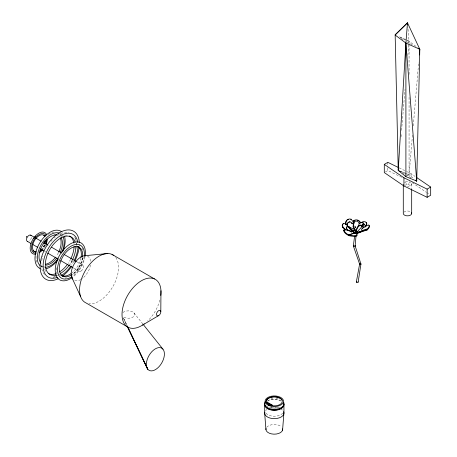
<?xml version="1.0" encoding="UTF-8"?>
<svg xmlns="http://www.w3.org/2000/svg" width="457" height="457" viewBox="0 0 457 457"><rect width="100%" height="100%" fill="white"/><g stroke="black" fill="none" stroke-linecap="round" stroke-linejoin="round"><path stroke-width="0.34" stroke-dasharray="2.29 1.71" d="M409.066 97.375L409.066 174.814L413.991 178.83M401.029 136.792L401.212 134.666M401.566 130.422L405.016 89.372M407.873 55.406L408.826 44.078M408.889 43.375L409.066 41.25L407.85 27.094M412.465 135.095L409.066 174.814L407.484 175.722M413.254 125.875L418.715 62.043M385.474 171.895L387.839 170.53L401.629 177.27M405.108 185.291L410.455 182.206A4.199 2.422 0 0 1 411.363 184.845A4.199 2.422 0 0 1 407.484 186.342M401.423 171.689L409.066 174.814L400.783 171.175M400.218 37.303L409.066 41.25L417.544 47.585M399.578 36.794L409.066 41.25L409.066 43.381M399.121 167.85L406.016 171.221M406.644 171.529L411.032 173.677L415.076 176.431M401.32 38.605L404.405 40.382M406.867 41.804L412.414 45.009M402.554 172.877L405.022 174.3M405.633 174.66L411.797 178.213M404.519 182.206L410.455 185.633M77.022 261.907L82.586 265.117M44.626 251.344L45.866 252.058M73.691 268.122L79.255 271.332M412.191 182.657L426.055 192.111M426.632 192.506L429.523 194.476M133.964 312.879L142.75 323.882M123.253 317.889L126.629 324.956M411.683 183.92L411.683 188.838M411.032 173.677L411.032 177.773M409.066 44.089L409.066 75.348M387.839 162.332L387.839 165.063M387.839 167.799L387.839 170.53M279.593 407.101A9.237 5.335 0 0 1 266.734 405.77M267.259 401.297A9.237 5.335 0 0 1 281.415 401.32M271.03 398.407A9.7 5.598 0 0 1 272.875 398.138M276.034 398.167A9.7 5.598 0 0 1 278.444 398.607M266.722 427.261A8.392 4.844 0 0 1 281.209 426.552M265.58 410.712A9.654 5.575 0 0 1 266.939 409.483M271.041 407.838A9.654 5.575 0 0 1 277.845 407.89M280.547 408.821A9.654 5.575 0 0 1 283.397 411.191M282.677 413.185A9.237 5.335 0 0 1 273.886 416.247A9.237 5.335 0 0 1 265.631 412.728M267.511 400.783A9.654 5.575 0 0 1 280.547 400.475M353.072 227.26A15.629 13.459 -15.6 0 1 352.93 226.164M353.021 226.501A15.629 13.459 -15.6 0 1 352.987 225.392M354.958 226.244A11.882 8.912 49.7 0 1 355.986 227.872M354.723 226.466A11.882 8.912 49.7 0 1 355.752 228.094M354.912 225.707A15.629 12.853 51.9 0 1 355.529 228.089M352.044 232.807A15.629 12.522 51.4 0 1 350.913 232.539M31.424 237.423A3.53 2.039 -60 0 1 29.117 241.039M72.292 260.233A21.53 12.43 -60 0 1 69.772 264.466M73.794 261.324A24.701 14.264 -60 0 1 71.486 265.22M122.916 312.542A6.387 3.69 0 0 1 132.204 311.645A6.387 3.69 0 0 1 132.941 317.067A6.387 3.69 0 0 1 123.521 317.021M42.472 267.054A19 10.974 -60 0 1 40.913 266.305M115.752 257.468A27.557 15.909 -60 0 1 112.805 286.688A27.557 15.909 -60 0 1 88.966 303.768M87.424 256.097A13.779 7.952 -60 0 1 90.595 261.301M90.452 265.043A13.779 7.952 -60 0 1 81.952 278.816M80.815 279.535A13.779 7.952 -60 0 1 74.417 280.358M159.881 300.06A27.557 15.909 -60 0 1 147.56 321.094M44.683 245.043A10.608 6.124 -60 0 1 41.587 249.533M45.557 245.323A12.168 7.026 -60 0 1 43.209 249.082M44.432 244.866A10.831 6.255 -60 0 1 41.267 249.453M75.296 238.383A24.701 14.264 -60 0 1 76.21 242.25M76.273 242.867A24.701 14.264 -60 0 1 76.33 245.483M72.08 260.33A24.701 14.264 -60 0 1 69.767 264.232M59.896 274.297A24.701 14.264 -60 0 1 58.176 275.308M57.605 275.6A24.701 14.264 -60 0 1 56.468 276.114M55.188 276.594A24.701 14.264 -60 0 1 52.075 277.256M44.5 274.503A24.701 14.264 -60 0 1 41.421 264.015M41.741 260.713A24.701 14.264 -60 0 1 42.787 256.183M50.927 241.382A24.701 14.264 -60 0 1 52.309 239.851M54.229 237.988A24.701 14.264 -60 0 1 55.223 237.137M57.285 235.584A24.701 14.264 -60 0 1 69.001 232.47M60.124 233.738A19 10.974 -60 0 1 61.261 235.132M42.301 266.551A19 10.974 -60 0 1 41.147 266.288M36.954 262.307A19 10.974 -60 0 1 36.097 254.829M48.328 234.441A19 10.974 -60 0 1 53.989 232.053M70.578 259.239A21.53 12.43 -60 0 1 68.059 263.472M45.837 271.355A21.53 12.43 -60 0 1 43.986 267.019M60.97 236.126A21.53 12.43 -60 0 1 67.59 235.304M74.611 236.903A24.192 13.967 -60 0 1 76.37 241.028M76.713 243.004A24.192 13.967 -60 0 1 76.839 245.512M76.827 246.169A24.192 13.967 -60 0 1 76.679 248.18M72.6 260.833A24.192 13.967 -60 0 1 70.441 264.472M55.497 276.828A24.192 13.967 -60 0 1 51.727 277.325M79.358 244.409A27.757 16.024 -60 0 1 79.244 246.449M58.37 252.807A16.561 9.563 -60 0 1 56.468 255.994M53.966 234.195A16.561 9.563 -60 0 1 56.605 234.458M59.439 233.584A18.611 10.745 -60 0 1 60.564 234.441M61.678 235.806A18.611 10.745 -60 0 1 62.261 236.909M44.318 266.648A18.611 10.745 -60 0 1 41.981 266.317M44.409 245.049A9.443 5.45 -60 0 1 42.438 248.157M45.186 245.3A10.831 6.255 -60 0 1 42.924 248.865M82.494 257.525A16.561 9.563 -60 0 1 72.423 274.32M84.282 256.188A19 10.974 -60 0 1 72.634 276.177M82.106 247.951A19 10.974 -60 0 1 82.746 249.905M82.54 257.937A19 10.974 -60 0 1 72.794 274.246M66.425 277.896A19 10.974 -60 0 1 65.077 278.204M57.205 273.994A19 10.974 -60 0 1 56.28 267.225M83.065 257.754A18.611 10.745 -60 0 1 72.423 275.137M80.946 258.045A16.561 9.563 -60 0 1 72.103 272.783M84.996 256.954A21.353 12.328 -60 0 1 72.663 277.216M405.388 181.823A4.199 2.422 0 0 1 409.581 181.823M403.851 212.208A4.199 2.422 0 0 1 410.455 211.711M126.835 325.178L123.493 318.146L126.818 325.184M81.055 271.024A3.53 2.039 -60 0 0 83.008 265.443A3.53 2.039 -60 0 0 78.695 268.208A3.53 2.039 -60 0 0 81.055 271.024"/><path stroke-width="0.69" d="M405.902 176.636L405.902 43.072L407.484 22.85L395.156 34.709L398.241 170.387L405.902 176.636L416.727 181.063L419.806 49.276L407.484 22.85L395.162 35.046L405.902 43.072L419.806 49.276L419.32 54.949M160.807 311.743L160.961 290.749M282.58 430.174L283.94 412.608L283.94 404.268M398.236 170.055L398.59 165.805M355.14 245.906L355.997 235.972M353.352 245.906L354.609 236.24M358.157 282.066L360.933 264.077M356.329 282.066L359.619 264.077M358.419 226.204L359.196 223.553A3.119 2.879 -58.3 0 1 364.2 224.718L364.218 224.781A3.119 2.879 -58.3 0 0 359.213 223.616A3.119 3.016 79.9 0 0 354.072 222.022L354.055 221.959A11.882 11.819 -17.2 0 0 354.483 229.545M356.654 234.618A15.629 3.262 21.3 0 1 354.781 236.395A4.102 0.423 5.8 0 1 350.553 235.978A4.102 0.423 5.8 0 1 348.514 235.384A4.102 1.497 38.3 0 1 345.069 232.996A4.102 1.497 38.3 0 1 343.807 230.431L344.035 229.854A15.629 3.485 23.3 0 1 348.063 230.368M348.514 235.384L348.742 234.812L355.786 232.819L348.742 234.812A4.102 1.497 38.3 0 1 345.292 232.419A4.102 1.497 38.3 0 1 344.035 229.854M354.781 236.395L355.009 235.818A15.629 3.262 21.3 0 0 356.243 233.253M356.677 232.373L362.127 226.546L361.778 226.226L363.464 223.604L363.115 224.004A11.882 2.805 -49.6 0 1 362.104 225.478M348.668 226.461L351.639 230.254A3.119 0.8 19.9 0 1 353.581 230.231A3.119 0.8 19.9 0 1 356.563 231.413L356.277 231.802A11.882 1.908 35.8 0 1 355.158 233.207C353.135 231.813 348.748 229.128 348.651 226.421A11.882 1.725 37.7 0 0 351.93 229.837M362.452 225.792A11.882 2.805 -49.6 0 0 363.464 224.324L363.806 223.901L362.127 226.546A3.119 1.508 -37.9 0 0 361.11 225.352A3.119 1.508 -37.9 0 0 358.402 226.581A11.882 3.182 -48.7 0 0 356.112 231.465M26.746 237.04L26.323 237.04L26.78 236.52M353.724 224.747A11.882 8.912 49.7 0 0 349.993 221.805L349.765 222.028A3.119 2.793 62.8 0 0 347.383 223.684A3.119 2.793 62.8 0 0 347.857 226.843A3.119 1.662 38 0 0 346.28 227.746A3.119 1.662 38 0 0 347.548 230.139A11.882 8.654 48.2 0 0 353.307 231.67M347.857 226.843L348.091 226.621A3.119 2.793 62.8 0 1 347.617 223.467A3.119 2.793 62.8 0 1 349.993 221.805M347.548 230.139L347.783 229.922A11.882 8.654 48.2 0 0 352.741 231.436M350.787 219.44L351.067 219.194A15.629 12.853 51.9 0 1 353.941 223.387M345.184 223.93A4.102 2.468 47.7 0 1 345.783 224.216L346.058 223.97A4.102 3.902 50.4 0 1 351.067 219.194M345.492 229.848A15.629 12.522 51.4 0 1 342.676 227.3L342.956 227.055A4.102 2.468 47.7 0 1 345.458 223.684L347.577 225.364M142.561 325.058L158.779 315.519A3.033 1.748 -60 0 0 160.458 310.726A3.033 1.748 -60 0 0 156.751 313.096A3.033 1.748 -60 0 0 158.779 315.519M416.813 177.613L430.677 187.067L430.677 195.265L427.129 197.31L403.937 185.97L384.291 172.575L384.291 164.383L387.839 162.332L398.493 167.542M384.291 164.383L403.937 177.773L427.129 189.118L430.677 187.067M270.864 405.605L266.859 403.291L266.859 402.617L267.436 402.286L272.018 404.931L272.018 405.599L271.441 405.936M272.018 404.931L271.441 405.262L266.859 402.617M356.466 232.619L362.538 230.779M357.46 232.956L366.908 230.094A4.102 1.639 -40.9 0 0 368.93 225.581M107.863 253.538L85.328 255.652A13.779 7.952 -60 0 0 73.668 264.9A13.779 7.952 -60 0 0 72.76 279.084M355.803 229.911L348.091 226.621A3.119 1.662 38 0 0 346.509 227.523A3.119 1.662 38 0 0 347.783 229.922M418.578 48.568L419.806 49.276M400.709 171.809L398.241 170.387L405.902 43.072L416.727 181.063L415.493 180.349M112.062 254.435L154.512 278.941M30.648 235.132L34.361 237.274M35.595 237.988L41.159 241.199M43.632 242.627L47.962 245.129M51.67 247.271L61.564 252.984M64.037 254.412L76.405 261.547M27.317 241.347L31.025 243.49M32.881 244.558L37.828 247.414M40.302 248.842L44.009 250.984M47.722 253.127L58.233 259.199M60.707 260.621L73.069 267.762M128.491 327.463L86.042 302.951A27.557 15.909 -60 0 1 85.425 270.47A27.557 15.909 -60 0 1 113.844 255.509M353.267 231.351L351.639 230.254L351.353 230.642A3.119 0.8 19.9 0 1 353.295 230.619A3.119 0.8 19.9 0 1 356.277 231.802M352.97 231.396L354.409 232.602M415.63 180.167L416.727 181.063M345.458 223.684L347.503 225.507M363.115 224.004L363.464 224.324M355.769 231.145A11.882 3.182 -48.7 0 1 358.054 226.261L358.402 226.581M143.19 324.43L162.955 349.182A12.773 7.375 -60 0 1 155.854 369.376A12.773 7.375 -60 0 1 147.331 359.151A12.773 7.375 -60 0 1 162.955 349.182M356.5 232.933A15.629 1.937 -31.8 0 0 362.744 230.379A4.102 0.423 -21.4 0 1 366.354 229.174A4.102 0.423 -21.4 0 1 366.588 229.551L366.908 230.094A4.102 0.423 -21.4 0 0 366.68 229.717A4.102 0.423 -21.4 0 0 363.069 230.922A15.629 1.937 -31.8 0 1 356.26 233.458M362.744 230.379L363.069 230.922M127.24 326.241L147.805 369.29L127.44 326.458M127.12 325.824L146.794 367.422M71.658 277.068L80.529 296.376M353.381 246.037L359.642 264.175M355.106 245.769L360.91 263.975M361.093 222.765A4.102 2.931 -36.8 0 1 366.691 223.604L366.782 223.936A15.629 13.31 -19.1 0 1 365.103 227.043M360.373 222.599A4.102 3.656 18.3 0 0 353.764 220.64L353.855 220.971A15.629 13.459 -15.6 0 0 353.484 222.062M407.484 22.85L407.604 24.267M265.951 429.729L264.7 413.551L264.7 405.205M427.129 189.118L427.129 197.31M411.683 189.541L411.683 213.419M403.937 177.773L403.937 185.97M403.285 184.622L403.285 213.419A4.199 2.422 0 0 0 408.032 215.824A4.199 2.422 0 0 0 411.54 212.796M267.436 402.286L267.436 402.954M283.409 405.679A9.237 5.335 0 0 1 273.886 410.06A9.237 5.335 0 0 1 265.111 405.182M283.694 402.24A9.7 5.598 0 0 1 273.869 409.272A9.7 5.598 0 0 1 265.214 401.743M266.054 400.989A8.397 4.85 0 0 1 273.612 397.013A8.397 4.85 0 0 1 282.22 400.201M282.683 428.912A8.392 4.844 0 0 1 273.926 434.161A8.392 4.844 0 0 1 266.054 428.466M283.648 411.654A9.654 5.575 0 0 1 274.714 418.646A9.654 5.575 0 0 1 264.814 412.094M265.111 403.171A9.237 5.335 0 0 1 265.226 401.783M283.648 403.308A9.654 5.575 0 0 1 274.714 410.306A9.654 5.575 0 0 1 264.814 403.754M366.04 222.536A4.102 2.931 -36.8 0 1 366.782 223.936M362.447 222.336A4.102 2.931 -36.8 0 1 363.121 222.096M353.855 220.971A4.102 3.656 18.3 0 1 355.095 220.337M357.265 220.251A4.102 3.656 18.3 0 1 357.974 220.463M358.642 220.788A4.102 3.656 18.3 0 1 360.464 222.93M353.124 222.833A15.629 13.459 -15.6 0 1 353.764 220.64M366.691 223.604A15.629 13.31 -19.1 0 1 365.012 226.712M351.342 223.039A11.882 8.912 49.7 0 1 352.096 223.633M358.031 281.803A0.914 0.526 0 0 1 357.762 282.5A0.914 0.526 0 0 1 356.546 282.409A0.914 0.526 0 0 1 356.597 281.695M360.276 263.695A0.657 0.377 0 0 1 360.893 264.203A0.657 0.377 0 0 1 359.853 264.363A0.657 0.377 0 0 1 359.945 263.746M354.878 245.54A0.891 0.514 0 0 1 354.929 246.237A0.891 0.514 0 0 1 353.735 246.329A0.891 0.514 0 0 1 353.472 245.649M349.948 228.597A11.882 1.725 37.7 0 1 348.365 226.809M356.563 231.413A11.882 1.908 35.8 0 1 356.814 233.081M355.872 232.956A11.882 1.908 35.8 0 1 355.437 232.819M361.973 228.591A15.629 2.434 -32.9 0 1 368.216 225.01A4.102 1.639 -40.9 0 1 369.09 226.489A4.102 1.639 -40.9 0 1 366.588 229.551M357.517 231.613A11.882 2.805 -49.6 0 1 356.866 232.253M358.054 226.261A3.119 1.508 -37.9 0 1 360.767 225.033A3.119 1.508 -37.9 0 1 361.778 226.226M345.783 224.216A4.102 3.902 50.4 0 1 348.645 219.263M342.676 227.3A4.102 2.468 47.7 0 1 343.527 223.73M354.563 232.813A15.629 12.522 51.4 0 1 353.45 232.733M345.772 229.603A15.629 12.522 51.4 0 1 342.956 227.055M343.807 230.431A15.629 3.485 23.3 0 1 344.469 230.442M353.221 232.522A15.629 3.485 23.3 0 1 354.386 232.944M355.563 233.396A15.629 3.262 21.3 0 1 356.02 233.83M355.009 235.818A4.102 0.423 5.8 0 1 348.777 234.892M364.2 224.718A11.882 11.791 -32.5 0 1 361.356 229.728M354.175 228.694A11.882 11.819 -17.2 0 1 354.072 222.022M35.418 254.223A12.168 7.026 -60 0 1 32.727 239.548A12.168 7.026 -60 0 1 46.74 234.801M47.288 239.588A12.168 7.026 -60 0 1 46.071 244.175M42.815 249.568A12.168 7.026 -60 0 1 39.828 252.384M27.854 241.462A3.53 2.039 -60 0 1 27.123 237.389A3.53 2.039 -60 0 1 31.07 235.458M57.548 277.359A24.701 14.264 -60 0 1 43.158 264.529A24.701 14.264 -60 0 1 59.741 236.086A24.701 14.264 -60 0 1 77.833 242.553M78.044 246.472A24.701 14.264 -60 0 1 74.371 260.176M70.721 266.328A24.701 14.264 -60 0 1 61.044 275.645M56.548 275.023A21.53 12.43 -60 0 1 49.67 249.802A21.53 12.43 -60 0 1 75.142 242.17M75.816 246.746A21.53 12.43 -60 0 1 72.606 259.61M69.373 265.031A21.53 12.43 -60 0 1 60.198 273.543M63.18 237.023A19 10.974 -60 0 1 61.626 252.824M58.01 258.879A19 10.974 -60 0 1 45.494 267.356M40.01 265.591A19 10.974 -60 0 1 41.296 244.438A19 10.974 -60 0 1 58.982 233.036M60.912 237.486A16.561 9.563 -60 0 1 60.273 252.373M56.948 257.908A16.561 9.563 -60 0 1 46.168 265.134M40.941 263.129A16.561 9.563 -60 0 1 42.238 245.632A16.561 9.563 -60 0 1 56.657 234.961M144.246 323.893A27.557 15.909 -60 0 1 122.036 315.439A27.557 15.909 -60 0 1 142.527 280.141A27.557 15.909 -60 0 1 160.773 295.433M43.712 235.201A9.443 5.45 -60 0 1 44.575 236.452M44.826 241.256A9.443 5.45 -60 0 1 44.146 243.501M35.789 251.521A9.443 5.45 -60 0 1 33.064 250.642M33.772 238.531A10.831 6.255 -60 0 1 35.509 236.389M41.587 249.533A10.608 6.124 -60 0 1 40.656 250.43M58.159 278.741A27.757 16.024 -60 0 1 40.119 265.854A27.757 16.024 -60 0 1 59.399 232.779A27.757 16.024 -60 0 1 79.318 242.45M79.175 247.14A27.757 16.024 -60 0 1 74.628 261.398M71.572 266.488A27.757 16.024 -60 0 1 62.158 276.336M64.494 236.206A21.353 12.328 -60 0 1 63.089 250.973M57.948 259.982A21.353 12.328 -60 0 1 46.054 268.785M40.182 268.545A21.353 12.328 -60 0 1 39.468 243.364A21.353 12.328 -60 0 1 61.621 231.773M69.435 235.989A21.53 12.43 -60 0 1 73.891 243.158M74.097 246.42A21.53 12.43 -60 0 1 70.886 258.616M67.248 264.603A21.53 12.43 -60 0 1 59.621 271.875M56.125 273.629A21.53 12.43 -60 0 1 48.316 273.509M60.473 238.468A16.561 9.563 -60 0 1 58.645 252.258M55.628 257.142A16.561 9.563 -60 0 1 45.414 264.3M36.543 251.956A9.443 5.45 -60 0 1 34.252 240.93A9.443 5.45 -60 0 1 45.083 236.418M45.751 240.599A9.443 5.45 -60 0 1 44.9 243.935M41.244 249.459A9.443 5.45 -60 0 1 39.965 250.527M36.16 253.224A10.831 6.255 -60 0 1 33.532 240.571A10.831 6.255 -60 0 1 45.963 235.395M46.803 239A10.831 6.255 -60 0 1 45.746 244.021M42.021 249.888A10.831 6.255 -60 0 1 40.085 251.584M72.052 276.576A19 10.974 -60 0 1 57.536 269.607A19 10.974 -60 0 1 71.852 245.746A19 10.974 -60 0 1 84.282 256.188M71.812 274.737A16.561 9.563 -60 0 1 59.261 268.522A16.561 9.563 -60 0 1 71.772 247.78A16.561 9.563 -60 0 1 82.574 256.897M72.177 277.576A21.353 12.328 -60 0 1 55.217 270.327A21.353 12.328 -60 0 1 71.738 243.175A21.353 12.328 -60 0 1 85.099 256.337M77.439 246.374A16.561 9.563 -60 0 1 81.072 257.4M71.098 273.56A16.561 9.563 -60 0 1 60.792 274.931M269.173 404.771A7.98 4.604 0 0 0 282.169 402.063A7.98 4.604 0 0 0 271.612 396.916A7.98 4.604 0 0 0 269.173 404.771M268.373 405.313A9.214 5.318 0 0 0 283.386 402.189A9.214 5.318 0 0 0 271.195 396.248A9.214 5.318 0 0 0 268.373 405.313"/></g></svg>
